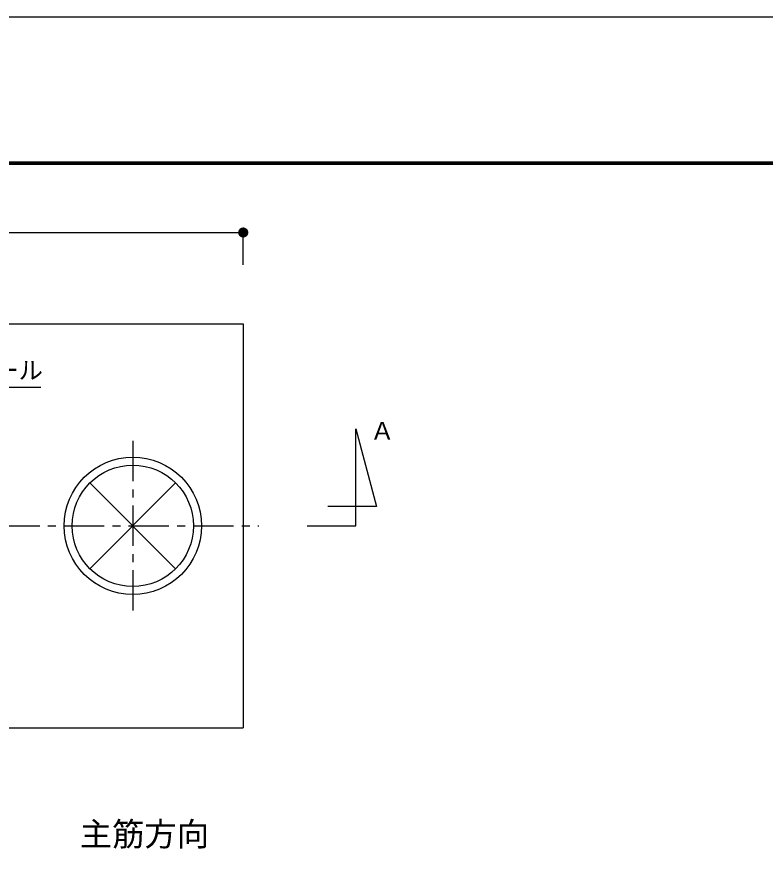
# Model space of a CAD drawing. Units: millimetres, scale not verified. Extents: x -22013 to 8910, y -6308 to 6308.
# Drawn here: x -3793 to -1015, y 3179 to 6308 of the extents above; entities that cross this region are included whole.
import ezdxf
from ezdxf.enums import TextEntityAlignment as Align

# ---------------------------------------------------------------- set-up
doc = ezdxf.new("R2010")
doc.units = ezdxf.units.MM
doc.header["$LTSCALE"] = 30
doc.linetypes.add('CHAIN1', pattern=[8, 5, -1, 1, -1])
for name, color, linetype, lineweight in [('0-1_空気管', 3, 'Continuous', 25), ('0-6_機器', 3, 'Continuous', 25), ('1-5_3-6_SUNPO', 3, 'Continuous', 25), ('1-6_00クル-フ-6寸法', 132, 'Continuous', 25), ('1-9_図面枠', 7, 'Continuous', 25), ('1-A_Axis_waku', 7, 'Continuous', 25)]:
    doc.layers.add(name, color=color, linetype=linetype, lineweight=lineweight)
doc.styles.add('ＭＳ ゴシック', font='')
doc.styles.get('ＭＳ ゴシック').set_extended_font_data('MS Gothic')

msp = doc.modelspace()

# ---------------------------------------------------------------- linework, layer by layer
at = {"layer": '0-1_空気管', "color": 4}
msp.add_line((-4142.93, 4933.64), (-3704.08, 4933.64), dxfattribs=at)
at = {"layer": '0-1_空気管', "linetype": 'CHAIN1'}
for p, q in [((-3362.31, 4734.34), (-3362.31, 4101.26)), ((-6497.98, 4418.97), (-2893.91, 4418.97))]:
    msp.add_line(p, q, dxfattribs=at)
at = {"layer": '0-1_空気管'}
for p, q in [((-3521.41, 4259.87), (-3203.21, 4578.07)), ((-3521.41, 4578.07), (-3203.21, 4259.87))]:
    msp.add_line(p, q, dxfattribs=at)
msp.add_lwpolyline([(-2714.89, 4419.1), (-2534.89, 4419.1), (-2534.89, 4779.1), (-2457.72, 4491.1), (-2637.72, 4491.1)], dxfattribs=at)
for radius in [255, 225]:
    msp.add_circle((-3362.31, 4418.97), radius, dxfattribs=at)
at = {"layer": '0-6_機器', "color": 2}
for p, q in [((-6332.33, 5168.97), (-2952.31, 5168.97)), ((-2952.31, 5168.97), (-2952.31, 3668.97)), ((-6332.33, 3668.97), (-2952.31, 3668.97))]:
    msp.add_line(p, q, dxfattribs=at)
at = {"layer": '1-6_00クル-フ-6寸法', "color": 4}
for p in [(-6332.33, 5507.37), (-2952.31, 5387.37)]:
    msp.add_line(p, (-2952.31, 5507.37), dxfattribs=at)
at = {"layer": '1-6_00クル-フ-6寸法'}
for points in [[(-2952.31, 5507.37), (-2971.06, 5507.37), (-2970.91, 5509.72)], [(-2952.31, 5507.37), (-2970.91, 5505.02), (-2971.06, 5507.37)], [(-2952.31, 5507.37), (-2970.91, 5509.72), (-2970.47, 5512.03)], [(-2952.31, 5507.37), (-2970.47, 5502.7), (-2970.91, 5505.02)], [(-2952.31, 5507.37), (-2970.47, 5512.03), (-2969.74, 5514.27)], [(-2952.31, 5507.37), (-2969.74, 5500.47), (-2970.47, 5502.7)], [(-2952.31, 5507.37), (-2969.74, 5514.27), (-2968.74, 5516.4)], [(-2952.31, 5507.37), (-2968.74, 5498.33), (-2969.74, 5500.47)], [(-2952.31, 5507.37), (-2968.74, 5516.4), (-2967.48, 5518.39)], [(-2952.31, 5507.37), (-2967.48, 5496.35), (-2968.74, 5498.33)], [(-2952.31, 5507.37), (-2967.48, 5518.39), (-2965.97, 5520.2)], [(-2952.31, 5507.37), (-2965.97, 5494.53), (-2967.48, 5496.35)], [(-2952.31, 5507.37), (-2965.97, 5520.2), (-2964.26, 5521.81)], [(-2952.31, 5507.37), (-2964.26, 5492.92), (-2965.97, 5494.53)], [(-2952.31, 5507.37), (-2964.26, 5521.81), (-2962.35, 5523.2)], [(-2952.31, 5507.37), (-2962.35, 5491.54), (-2964.26, 5492.92)], [(-2952.31, 5507.37), (-2962.35, 5523.2), (-2960.29, 5524.33)], [(-2952.31, 5507.37), (-2960.29, 5490.4), (-2962.35, 5491.54)], [(-2952.31, 5507.37), (-2960.29, 5524.33), (-2958.1, 5525.2)], [(-2952.31, 5507.37), (-2958.1, 5489.54), (-2960.29, 5490.4)], [(-2952.31, 5507.37), (-2958.1, 5525.2), (-2955.82, 5525.79)], [(-2952.31, 5507.37), (-2955.82, 5488.95), (-2958.1, 5489.54)], [(-2952.31, 5507.37), (-2955.82, 5525.79), (-2953.48, 5526.08)], [(-2952.31, 5507.37), (-2953.48, 5488.65), (-2955.82, 5488.95)], [(-2952.31, 5507.37), (-2953.48, 5526.08), (-2951.13, 5526.08)], [(-2952.31, 5507.37), (-2951.13, 5488.65), (-2953.48, 5488.65)], [(-2952.31, 5507.37), (-2951.13, 5526.08), (-2948.79, 5525.79)], [(-2952.31, 5507.37), (-2948.79, 5525.79), (-2946.51, 5525.2)], [(-2952.31, 5507.37), (-2946.51, 5525.2), (-2944.32, 5524.33)], [(-2952.31, 5507.37), (-2944.32, 5524.33), (-2942.26, 5523.2)], [(-2952.31, 5507.37), (-2942.26, 5523.2), (-2940.35, 5521.81)], [(-2952.31, 5507.37), (-2940.35, 5521.81), (-2938.64, 5520.2)], [(-2952.31, 5507.37), (-2938.64, 5520.2), (-2937.14, 5518.39)], [(-2952.31, 5507.37), (-2937.14, 5518.39), (-2935.88, 5516.4)], [(-2952.31, 5507.37), (-2935.88, 5516.4), (-2934.87, 5514.27)], [(-2952.31, 5507.37), (-2934.87, 5514.27), (-2934.15, 5512.03)], [(-2952.31, 5507.37), (-2934.15, 5512.03), (-2933.7, 5509.72)], [(-2952.31, 5507.37), (-2933.7, 5509.72), (-2933.56, 5507.37)], [(-2952.31, 5507.37), (-2948.79, 5488.95), (-2951.13, 5488.65)], [(-2952.31, 5507.37), (-2946.51, 5489.54), (-2948.79, 5488.95)], [(-2952.31, 5507.37), (-2944.32, 5490.4), (-2946.51, 5489.54)], [(-2952.31, 5507.37), (-2942.26, 5491.54), (-2944.32, 5490.4)], [(-2952.31, 5507.37), (-2940.35, 5492.92), (-2942.26, 5491.54)], [(-2952.31, 5507.37), (-2938.64, 5494.53), (-2940.35, 5492.92)], [(-2952.31, 5507.37), (-2937.14, 5496.35), (-2938.64, 5494.53)], [(-2952.31, 5507.37), (-2935.88, 5498.33), (-2937.14, 5496.35)], [(-2952.31, 5507.37), (-2934.87, 5500.47), (-2935.88, 5498.33)], [(-2952.31, 5507.37), (-2934.15, 5502.7), (-2934.87, 5500.47)], [(-2952.31, 5507.37), (-2933.7, 5505.02), (-2934.15, 5502.7)], [(-2952.31, 5507.37), (-2933.56, 5507.37), (-2933.7, 5505.02)]]:
    msp.add_solid(points, dxfattribs=at)
at = {"layer": '1-9_図面枠'}
msp.add_lwpolyline([(-8910, -6307.5), (-8910, 6307.5), (8910, 6307.5), (8910, -6307.5)], close=True, dxfattribs=at)
at = {"layer": '1-A_Axis_waku'}
for p, q in [((-7778.4, 5769.9), (8408.4, 5769.9)), ((-7777.8, 5769.3), (8407.8, 5769.3)), ((-7777.2, 5768.7), (8407.2, 5768.7)), ((-7776.6, 5768.1), (8406.6, 5768.1)), ((-7776, 5767.5), (8406, 5767.5)), ((-7775.4, 5766.9), (8405.4, 5766.9)), ((-7774.8, 5766.3), (8404.8, 5766.3)), ((-7774.2, 5765.7), (8404.2, 5765.7)), ((-7773.6, 5765.1), (8403.6, 5765.1)), ((-7773, 5764.5), (8403, 5764.5)), ((-7772.4, 5763.9), (8402.4, 5763.9)), ((-7771.8, 5763.3), (8401.8, 5763.3)), ((-7771.2, 5762.7), (8401.2, 5762.7)), ((-7770.6, 5762.1), (8400.6, 5762.1)), ((-7770, 5761.5), (8400, 5761.5))]:
    msp.add_line(p, q, dxfattribs=at)

# ---------------------------------------------------------------- texts
at = {"layer": '0-1_空気管', "color": 4, "style": 'ＭＳ ゴシック'}
for s, p in [('マンホール', (-4145.95, 4943.36)), ('Ａ', (-2480.98, 4718.65))]:
    msp.add_text(s, height=65.98, dxfattribs=at).set_placement(p, align=Align.BOTTOM_LEFT)
at = {"layer": '1-5_3-6_SUNPO', "color": 4, "style": 'ＭＳ ゴシック'}
msp.add_text('主筋方向', height=87.98, dxfattribs=at).set_placement((-3559.02, 3204.77), align=Align.BOTTOM_LEFT)

doc.saveas('drawing.dxf')
